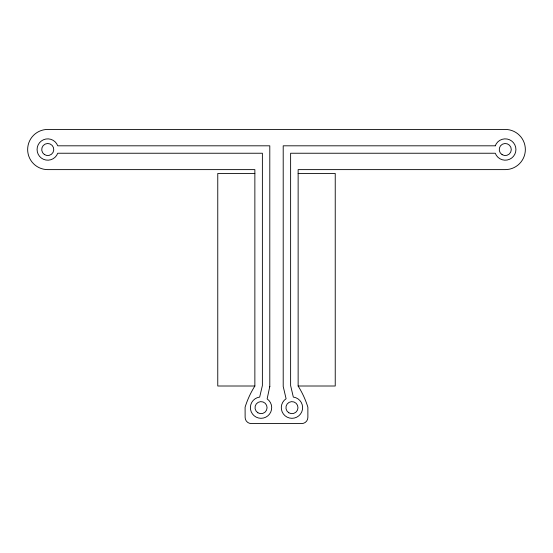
<?xml version="1.0" encoding="UTF-8"?>
<svg xmlns="http://www.w3.org/2000/svg" width="553" height="553" viewBox="0 0 553 553"><rect width="100%" height="100%" fill="white"/><g stroke="black" fill="none" stroke-linecap="round" stroke-linejoin="round"><path stroke-width="0.83" d="M269.795 386.443L269.795 145.812L57.74 145.812A10.666 10.666 0 0 0 41.357 140.98A10.666 10.666 0 0 0 41.357 158.068A10.666 10.666 0 0 0 57.74 153.236L262.378 153.236L262.378 385.579L259.675 397.075A10.666 10.666 0 0 0 251.249 411.867A10.666 10.666 0 0 0 267.783 415.911A10.666 10.666 0 0 0 267.14 398.9L269.795 386.443L269.698 386.858M254.864 173.476L217.764 173.476L217.764 386.008L254.864 386.008L254.864 169.619L47.745 169.619A20.095 20.095 0 0 1 27.65 149.524A20.095 20.095 0 0 1 47.745 129.43L505.255 129.43A20.095 20.095 0 0 1 525.35 149.524A20.095 20.095 0 0 1 505.255 169.619L298.136 169.619L298.136 386.008L335.236 386.008L335.236 173.476L298.136 173.476M254.878 386.022A89.344 89.344 0 0 0 245.097 407.174L245.124 417.384A6.18 6.18 0 0 0 251.304 423.57L301.696 423.57A6.18 6.18 0 0 0 307.876 417.384L307.876 407.188A89.344 89.344 0 0 0 298.122 386.022M495.26 145.812L283.205 145.812L283.205 386.443L286.095 398.741A10.666 10.666 0 0 0 285.065 415.787A10.666 10.666 0 0 0 301.717 411.957A10.666 10.666 0 0 0 293.325 397.075L290.622 385.579L290.622 153.236L495.26 153.236A10.666 10.666 0 0 0 511.643 158.068A10.666 10.666 0 0 0 511.643 140.98A10.666 10.666 0 0 0 495.26 145.812M502.089 154.653A6.028 6.028 0 0 0 511.283 149.704A6.028 6.028 0 0 0 502.4 144.215A6.028 6.028 0 0 0 502.089 154.653M44.358 154.508A6.028 6.028 0 0 0 53.759 149.967A6.028 6.028 0 0 0 45.118 144.098A6.028 6.028 0 0 0 44.358 154.508M288.79 412.78A6.028 6.028 0 0 0 297.984 407.824A6.028 6.028 0 0 0 289.095 402.342A6.028 6.028 0 0 0 288.79 412.78M257.878 412.78A6.028 6.028 0 0 0 267.071 407.824A6.028 6.028 0 0 0 258.182 402.342A6.028 6.028 0 0 0 257.878 412.78"/></g></svg>
